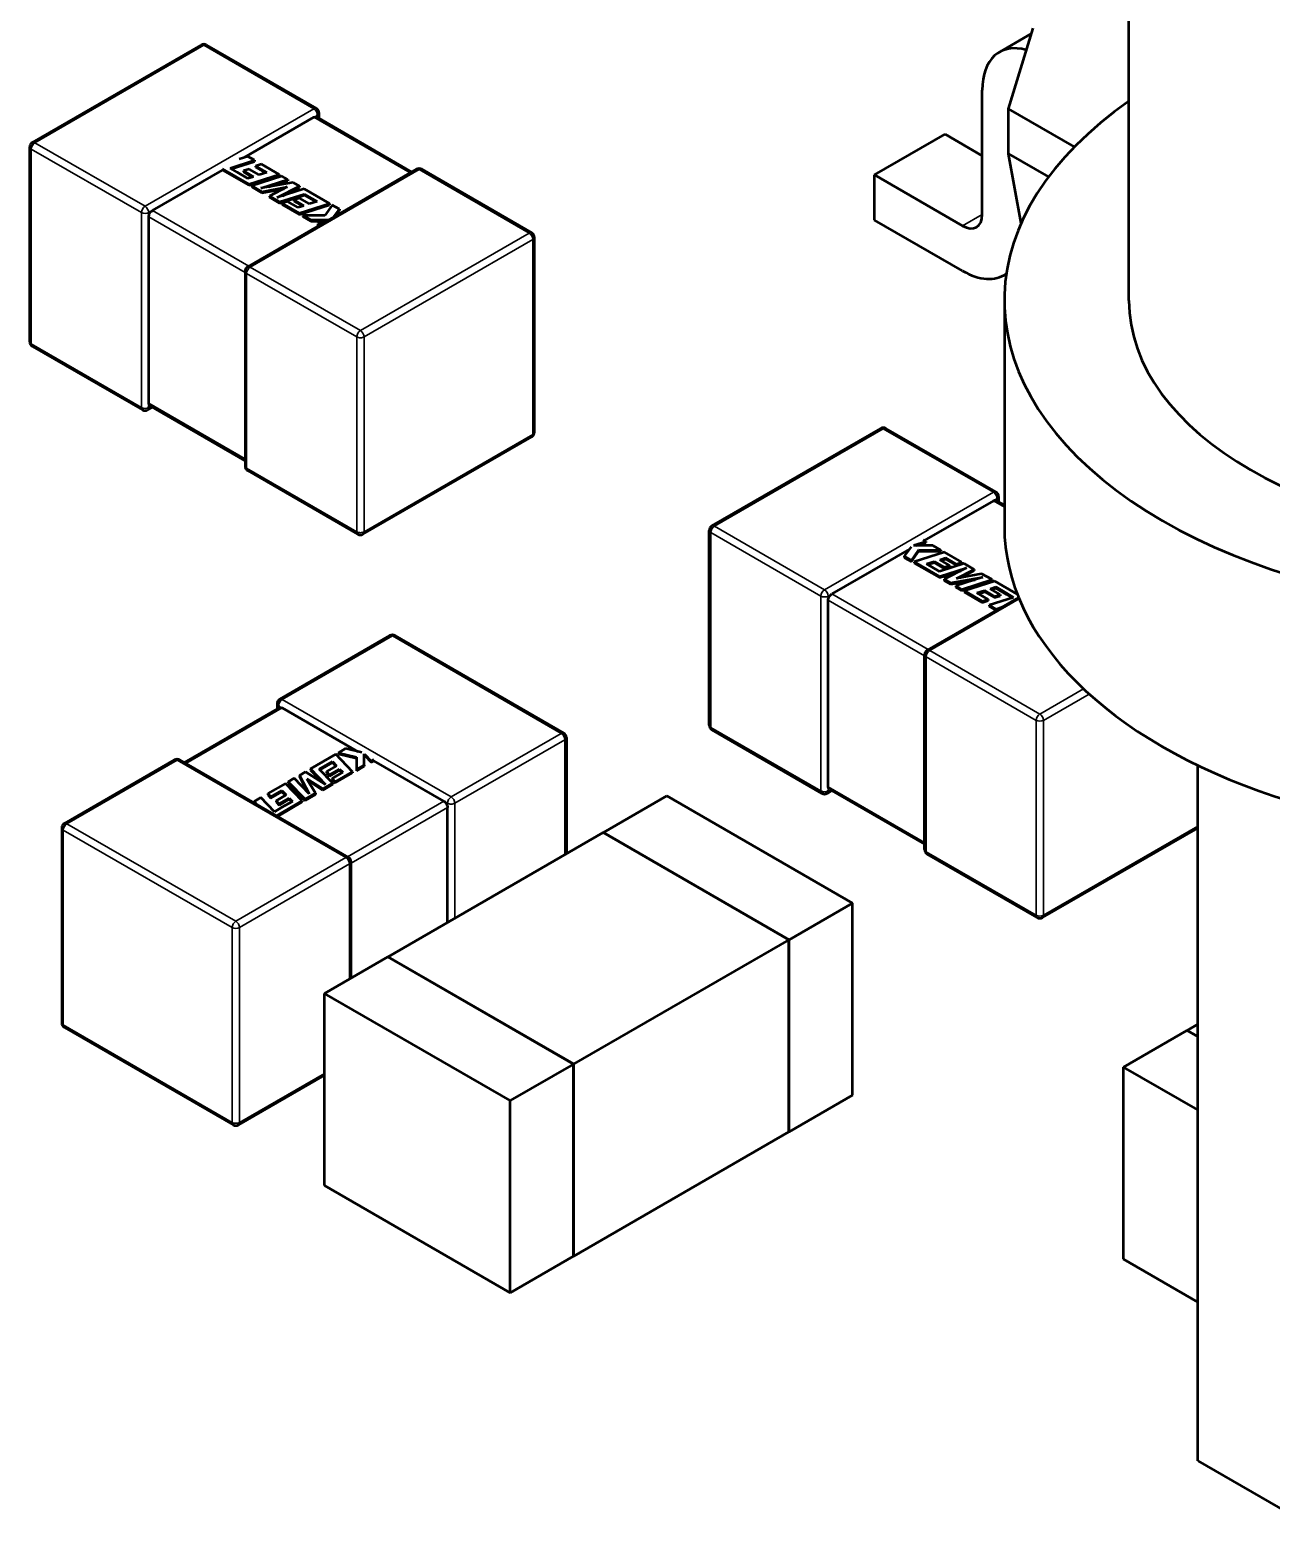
# Model space of a CAD drawing. Header units: millimetres. Extents: x -86 to 841, y -58 to 594.
# Drawn here: x 187.33 to 191.82, y 192.8 to 198.18 of the extents above; entities that cross this region are included whole.
import ezdxf

# ---------------------------------------------------------------- set-up
doc = ezdxf.new("R2010")
doc.units = ezdxf.units.MM
doc.layers.add('Visible (ISO)', color=7, linetype='Continuous', lineweight=50)
doc.layers.add('Visible Narrow (ISO)', color=7, linetype='Continuous', lineweight=35)

msp = doc.modelspace()

# ---------------------------------------------------------------- linework, layer by layer
at = {"layer": 'Visible (ISO)'}
for p, q in [((191.3011, 197.1999), (191.3011, 199.6494)), ((190.8667, 197.8922), (190.9557, 198.1838)), ((187.34, 197.7705), (187.9499, 198.1227)), ((187.9686, 198.1227), (188.3664, 197.893)), ((190.9497, 198.1641), (190.8333, 198.0969)), ((190.7712, 197.5105), (190.7712, 197.9596)), ((188.1048, 197.7159), (188.357, 197.8615)), ((188.3658, 197.8628), (188.7106, 197.6637)), ((188.3757, 197.857), (188.3757, 197.8768)), ((190.8667, 197.7289), (190.8667, 197.8922)), ((191.1045, 197.7549), (190.8667, 197.8922)), ((190.3823, 197.6534), (190.6369, 197.8004)), ((190.6369, 197.8004), (190.7712, 197.7228)), ((187.3306, 197.0501), (187.3306, 197.7543)), ((188.0541, 197.678), (188.1425, 197.7062)), ((188.0586, 197.6753), (188.1425, 197.7021)), ((188.1182, 197.7202), (188.0868, 197.7102)), ((188.1425, 197.7062), (188.1182, 197.7202)), ((188.1425, 197.7062), (188.1425, 197.7021)), ((188.1672, 197.6919), (188.1465, 197.6852)), ((188.2315, 197.6548), (188.1672, 197.6919)), ((190.8667, 197.7289), (191.0106, 197.6458)), ((190.9121, 197.4793), (190.8667, 197.7289)), ((187.7736, 197.5247), (188.0266, 197.6708)), ((188.0261, 197.6751), (188.122, 197.6198)), ((188.0266, 197.6708), (188.122, 197.6157)), ((188.0798, 197.663), (188.0541, 197.678)), ((188.1187, 197.6404), (188.0798, 197.663)), ((188.1228, 197.6744), (188.1026, 197.668)), ((188.1026, 197.668), (188.1026, 197.6639)), ((188.1026, 197.668), (188.1391, 197.6469)), ((188.1026, 197.6639), (188.1346, 197.6454)), ((188.1178, 197.3215), (188.7277, 197.6736)), ((188.1391, 197.6469), (188.1187, 197.6404)), ((188.122, 197.6198), (188.2315, 197.6548)), ((188.122, 197.6157), (188.2315, 197.6507)), ((188.1593, 197.6534), (188.1228, 197.6744)), ((188.2417, 197.6489), (188.1322, 197.6139)), ((188.1465, 197.6852), (188.1465, 197.6811)), ((188.1465, 197.6852), (188.1865, 197.6621)), ((188.1465, 197.6811), (188.182, 197.6606)), ((188.1865, 197.6621), (188.1593, 197.6534)), ((188.1654, 197.6051), (188.2634, 197.6364)), ((188.1943, 197.6102), (188.2634, 197.6323)), ((188.2315, 197.6548), (188.2315, 197.6507)), ((188.2634, 197.6364), (188.2417, 197.6489)), ((188.2634, 197.6364), (188.2634, 197.6323)), ((188.7464, 197.6736), (189.1442, 197.4439)), ((190.3823, 197.6534), (190.7005, 197.4697)), ((190.3823, 197.4901), (190.3823, 197.6534)), ((188.122, 197.6198), (188.122, 197.6157)), ((188.1322, 197.6139), (188.1695, 197.5923)), ((188.1322, 197.6139), (188.1322, 197.6098)), ((188.1322, 197.6098), (188.1695, 197.5883)), ((188.2817, 197.6258), (188.1654, 197.6051)), ((188.1695, 197.5923), (188.2604, 197.61)), ((188.1695, 197.5883), (188.2478, 197.6035)), ((188.1695, 197.5923), (188.1695, 197.5883)), ((188.2604, 197.61), (188.1964, 197.5768)), ((188.2244, 197.5715), (188.3044, 197.6127)), ((188.3219, 197.6026), (188.2244, 197.5715)), ((188.2326, 197.5559), (188.3213, 197.5843)), ((188.2326, 197.5518), (188.3213, 197.5802)), ((188.2452, 197.5781), (188.3044, 197.6086)), ((188.3044, 197.6127), (188.2817, 197.6258)), ((188.3044, 197.6127), (188.3044, 197.6086)), ((188.3213, 197.5843), (188.3213, 197.5802)), ((188.3213, 197.5843), (188.3685, 197.557)), ((188.3213, 197.5802), (188.3639, 197.5556)), ((188.4135, 197.5497), (188.3219, 197.6026)), ((188.1964, 197.5768), (188.1964, 197.5728)), ((188.1964, 197.5768), (188.2326, 197.5559)), ((188.1964, 197.5728), (188.2326, 197.5518)), ((188.2326, 197.5559), (188.2326, 197.5518)), ((188.2619, 197.5577), (188.2411, 197.551)), ((188.2411, 197.551), (188.2411, 197.5469)), ((188.2411, 197.551), (188.304, 197.5147)), ((188.2411, 197.5469), (188.304, 197.5107)), ((188.3007, 197.5353), (188.2619, 197.5577)), ((188.3048, 197.5694), (188.2846, 197.5629)), ((188.2846, 197.5629), (188.2846, 197.5588)), ((188.2846, 197.5629), (188.3211, 197.5418)), ((188.2846, 197.5588), (188.3165, 197.5404)), ((188.3211, 197.5418), (188.3007, 197.5353)), ((188.304, 197.5147), (188.4135, 197.5497)), ((188.304, 197.5107), (188.4135, 197.5456)), ((188.3413, 197.5483), (188.3048, 197.5694)), ((188.3685, 197.557), (188.3413, 197.5483)), ((188.423, 197.5442), (188.396, 197.5065)), ((188.4135, 197.5497), (188.4135, 197.5456)), ((188.4489, 197.5293), (188.423, 197.5442)), ((188.4274, 197.5002), (188.4489, 197.5293)), ((188.4326, 197.5033), (188.4489, 197.5252)), ((188.4489, 197.5293), (188.4489, 197.5252)), ((187.7603, 197.517), (187.7636, 197.5151)), ((187.7603, 196.828), (187.7603, 197.5017)), ((188.304, 197.5147), (188.304, 197.5107)), ((188.3174, 197.507), (188.3174, 197.5029)), ((188.396, 197.5065), (188.3174, 197.507)), ((188.3174, 197.507), (188.3454, 197.4908)), ((188.3174, 197.5029), (188.3454, 197.4868)), ((188.3454, 197.4908), (188.4112, 197.4909)), ((188.3454, 197.4908), (188.3454, 197.4868)), ((188.3454, 197.4868), (188.4041, 197.4868)), ((188.4031, 197.4862), (188.3711, 197.476)), ((188.3711, 197.476), (188.3711, 197.4719)), ((188.3711, 197.476), (188.3782, 197.4719)), ((188.3711, 197.4719), (188.3747, 197.4698)), ((190.7005, 197.3064), (190.3823, 197.4901)), ((189.1536, 196.7235), (189.1536, 197.4277)), ((188.1084, 197.3053), (188.1084, 196.601)), ((190.8582, 197.296), (190.8505, 197.2915)), ((190.8511, 197.1999), (190.8511, 196.3834)), ((187.34, 197.0338), (187.7377, 196.8042)), ((187.7736, 196.8141), (187.7565, 196.8042)), ((187.7636, 196.8198), (188.1084, 196.6207)), ((189.7945, 196.3851), (190.4044, 196.7372)), ((190.8209, 196.5076), (190.4231, 196.7372)), ((188.5343, 196.3551), (189.1442, 196.7072)), ((188.1178, 196.5848), (188.5156, 196.3551)), ((190.8115, 196.4761), (190.562, 196.332)), ((190.8203, 196.4773), (190.8511, 196.4596)), ((190.8303, 196.4914), (190.8303, 196.4716)), ((189.7851, 195.6646), (189.7851, 196.3689)), ((190.5089, 196.3014), (190.2281, 196.1392)), ((190.5149, 196.3095), (190.4898, 196.2755)), ((190.5157, 196.2606), (190.5427, 196.2983)), ((190.5157, 196.2565), (190.5427, 196.2942)), ((190.5933, 196.314), (190.5226, 196.3139)), ((190.5247, 196.3151), (190.5676, 196.3288)), ((190.6347, 196.2901), (190.5252, 196.2551)), ((190.5337, 196.3139), (190.5676, 196.3247)), ((190.5427, 196.2983), (190.5427, 196.2942)), ((190.5427, 196.2983), (190.6213, 196.2978)), ((190.5427, 196.2942), (190.6213, 196.2937)), ((190.5676, 196.3288), (190.558, 196.3343)), ((190.5676, 196.3288), (190.5676, 196.3247)), ((190.6213, 196.2978), (190.5933, 196.314)), ((190.6213, 196.2978), (190.6213, 196.2937)), ((190.6976, 196.2538), (190.6347, 196.2901)), ((190.4898, 196.2755), (190.4898, 196.2714)), ((190.4898, 196.2755), (190.5157, 196.2606)), ((190.4898, 196.2714), (190.5157, 196.2565)), ((190.5157, 196.2606), (190.5157, 196.2565)), ((190.5252, 196.2551), (190.5252, 196.251)), ((190.5252, 196.2551), (190.6168, 196.2022)), ((190.5252, 196.251), (190.6168, 196.1981)), ((190.5702, 196.2478), (190.5974, 196.2565)), ((190.6174, 196.2205), (190.5702, 196.2478)), ((190.5748, 196.2451), (190.5974, 196.2524)), ((190.5974, 196.2565), (190.5974, 196.2524)), ((190.5974, 196.2565), (190.6339, 196.2354)), ((190.5974, 196.2524), (190.6339, 196.2313)), ((190.706, 196.2489), (190.6174, 196.2205)), ((190.6176, 196.263), (190.638, 196.2695)), ((190.6541, 196.2419), (190.6176, 196.263)), ((190.6222, 196.2603), (190.638, 196.2654)), ((190.6339, 196.2354), (190.6541, 196.2419)), ((190.6339, 196.2313), (190.6541, 196.2378)), ((190.6339, 196.2354), (190.6339, 196.2313)), ((190.638, 196.2695), (190.638, 196.2654)), ((190.638, 196.2695), (190.6768, 196.2471)), ((190.638, 196.2654), (190.6768, 196.243)), ((190.6541, 196.2419), (190.6541, 196.2378)), ((190.6768, 196.2471), (190.6976, 196.2538)), ((190.6768, 196.243), (190.6976, 196.2497)), ((190.6768, 196.2471), (190.6768, 196.243)), ((190.6976, 196.2538), (190.6976, 196.2497)), ((190.7423, 196.228), (190.706, 196.2489)), ((190.6168, 196.2022), (190.7143, 196.2333)), ((190.6168, 196.1981), (190.6935, 196.2226)), ((190.6168, 196.2022), (190.6168, 196.1981)), ((190.7143, 196.2333), (190.6343, 196.1921)), ((190.6343, 196.1921), (190.6343, 196.188)), ((190.6343, 196.1921), (190.657, 196.179)), ((190.6343, 196.188), (190.657, 196.1749)), ((190.657, 196.179), (190.7733, 196.1997)), ((190.657, 196.1749), (190.7444, 196.1905)), ((190.7733, 196.1997), (190.6753, 196.1684)), ((190.6782, 196.1948), (190.7423, 196.228)), ((190.7691, 196.2124), (190.6782, 196.1948)), ((190.6908, 196.1972), (190.7423, 196.2239)), ((190.6969, 196.1559), (190.8065, 196.1909)), ((190.6969, 196.1518), (190.8065, 196.1868)), ((190.8167, 196.185), (190.7072, 196.15)), ((190.7423, 196.228), (190.7423, 196.2239)), ((190.8065, 196.1909), (190.7691, 196.2124)), ((190.8065, 196.1909), (190.8065, 196.1868)), ((190.8979, 196.1381), (190.8167, 196.185)), ((190.2182, 196.1297), (190.2149, 196.1316)), ((190.657, 196.179), (190.657, 196.1749)), ((190.6753, 196.1684), (190.6753, 196.1643)), ((190.6753, 196.1684), (190.6969, 196.1559)), ((190.6753, 196.1643), (190.6969, 196.1518)), ((190.6969, 196.1559), (190.6969, 196.1518)), ((190.7072, 196.15), (190.7072, 196.1459)), ((190.7072, 196.15), (190.7714, 196.1129)), ((190.7072, 196.1459), (190.7714, 196.1088)), ((190.7522, 196.1427), (190.7794, 196.1514)), ((190.7922, 196.1196), (190.7522, 196.1427)), ((190.7567, 196.1401), (190.7794, 196.1473)), ((190.7794, 196.1514), (190.7794, 196.1473)), ((190.7794, 196.1514), (190.8159, 196.1304)), ((190.7794, 196.1473), (190.8159, 196.1263)), ((190.7996, 196.1579), (190.82, 196.1644)), ((190.8361, 196.1368), (190.7996, 196.1579)), ((190.8041, 196.1553), (190.82, 196.1603)), ((190.8159, 196.1304), (190.8361, 196.1368)), ((190.8159, 196.1263), (190.8361, 196.1328)), ((190.8159, 196.1304), (190.8159, 196.1263)), ((190.82, 196.1644), (190.8589, 196.1418)), ((190.82, 196.1644), (190.82, 196.1603)), ((190.82, 196.1603), (190.8589, 196.1377)), ((190.8361, 196.1368), (190.8361, 196.1328)), ((190.8589, 196.1418), (190.8846, 196.1268)), ((190.8589, 196.1377), (190.8801, 196.1254)), ((190.2149, 195.4426), (190.2149, 196.1163)), ((190.9025, 196.1267), (190.5723, 195.936)), ((190.7714, 196.1129), (190.7922, 196.1196)), ((190.7714, 196.1088), (190.7922, 196.1155)), ((190.7714, 196.1129), (190.7714, 196.1088)), ((190.7922, 196.1196), (190.7922, 196.1155)), ((190.8846, 196.1268), (190.7962, 196.0986)), ((190.7962, 196.0986), (190.7962, 196.0945)), ((190.7962, 196.0986), (190.8205, 196.0846)), ((190.7962, 196.0945), (190.8205, 196.0805)), ((190.8205, 196.0846), (190.841, 196.0911)), ((190.8205, 196.0846), (190.8205, 196.0805)), ((190.8205, 196.0805), (190.8251, 196.082)), ((188.2334, 195.7589), (188.6312, 195.9885)), ((188.6499, 195.9885), (189.2598, 195.6364)), ((190.5629, 195.2155), (190.5629, 195.9198)), ((187.8892, 195.5296), (188.234, 195.7286)), ((188.224, 195.7426), (188.224, 195.7229)), ((188.5165, 195.5693), (188.2428, 195.7274)), ((190.1923, 195.4187), (189.7945, 195.6484)), ((189.2692, 195.6202), (189.2692, 195.2003)), ((187.4556, 195.3098), (187.8534, 195.5394)), ((188.482, 195.1873), (187.8721, 195.5394)), ((188.4363, 195.5599), (188.3447, 195.507)), ((188.4969, 195.4967), (188.4363, 195.5599)), ((188.4717, 195.5803), (188.4458, 195.5654)), ((188.4458, 195.5654), (188.4458, 195.5613)), ((188.4458, 195.5654), (188.5112, 195.5498)), ((188.4458, 195.5613), (188.5111, 195.5457)), ((188.5305, 195.5658), (188.4717, 195.5803)), ((188.5112, 195.5498), (188.5103, 195.5044)), ((188.5383, 195.5206), (188.5382, 195.5614)), ((188.5415, 195.5549), (188.5382, 195.5568)), ((188.5403, 195.5602), (188.5641, 195.5354)), ((188.5415, 195.5549), (188.5641, 195.5314)), ((188.5641, 195.5354), (188.5736, 195.541)), ((188.5641, 195.5314), (188.5732, 195.5366)), ((188.8262, 195.3905), (188.5732, 195.5366)), ((188.3272, 195.4969), (188.3045, 195.4838)), ((188.3045, 195.4838), (188.3045, 195.4797)), ((188.3045, 195.4838), (188.3404, 195.4167)), ((188.3987, 195.4507), (188.3272, 195.4969)), ((188.3447, 195.507), (188.3447, 195.5029)), ((188.3447, 195.507), (188.3987, 195.4507)), ((188.3447, 195.5029), (188.3884, 195.4574)), ((188.3765, 195.5067), (188.4237, 195.5339)), ((188.4256, 195.4555), (188.3765, 195.5067)), ((188.379, 195.5041), (188.4237, 195.5298)), ((188.4388, 195.5182), (188.4023, 195.4972)), ((188.4023, 195.4972), (188.4023, 195.4931)), ((188.4023, 195.4972), (188.4135, 195.4855)), ((188.4023, 195.4931), (188.4135, 195.4814)), ((188.4135, 195.4855), (188.45, 195.5066)), ((188.4135, 195.4814), (188.45, 195.5025)), ((188.4135, 195.4855), (188.4135, 195.4814)), ((188.4613, 195.4948), (188.4225, 195.4724)), ((188.4237, 195.5339), (188.4237, 195.5298)), ((188.4237, 195.5339), (188.4388, 195.5182)), ((188.4237, 195.5298), (188.4363, 195.5168)), ((188.4341, 195.4604), (188.4969, 195.4967)), ((188.4341, 195.4563), (188.4969, 195.4926)), ((188.45, 195.5066), (188.45, 195.5025)), ((188.45, 195.5066), (188.4613, 195.4948)), ((188.45, 195.5025), (188.4587, 195.4933)), ((188.4969, 195.4967), (188.4969, 195.4926)), ((188.5103, 195.5044), (188.5383, 195.5206)), ((188.5103, 195.5003), (188.5383, 195.5165)), ((188.5103, 195.5044), (188.5103, 195.5003)), ((188.5383, 195.5206), (188.5383, 195.5165)), ((188.5641, 195.5354), (188.5641, 195.5314)), ((191.5495, 193.0072), (191.5495, 195.52)), ((188.2543, 195.4548), (188.1901, 195.4177)), ((188.2017, 195.4057), (188.2417, 195.4289)), ((188.2417, 195.4289), (188.2417, 195.4248)), ((188.2417, 195.4289), (188.2568, 195.4132)), ((188.3149, 195.3916), (188.2543, 195.4548)), ((188.2862, 195.4732), (188.2646, 195.4608)), ((188.2646, 195.4608), (188.2646, 195.4567)), ((188.2646, 195.4608), (188.3252, 195.3975)), ((188.2646, 195.4567), (188.3252, 195.3934)), ((188.3404, 195.4167), (188.2862, 195.4732)), ((188.3045, 195.4797), (188.3355, 195.4218)), ((188.3625, 195.4191), (188.3319, 195.4716)), ((188.3319, 195.4716), (188.3894, 195.4346)), ((188.3357, 195.465), (188.3894, 195.4305)), ((188.3894, 195.4346), (188.4256, 195.4555)), ((188.3894, 195.4305), (188.4256, 195.4514)), ((188.3894, 195.4346), (188.3894, 195.4305)), ((188.4225, 195.4724), (188.4225, 195.4683)), ((188.4225, 195.4724), (188.4341, 195.4604)), ((188.4225, 195.4683), (188.4341, 195.4563)), ((188.4256, 195.4555), (188.4256, 195.4514)), ((188.4341, 195.4604), (188.4341, 195.4563)), ((190.2281, 195.4286), (190.211, 195.4187)), ((190.2182, 195.4344), (190.5629, 195.2353)), ((188.1653, 195.4034), (188.1411, 195.3894)), ((188.1411, 195.3894), (188.1411, 195.3854)), ((188.1411, 195.3894), (188.1524, 195.3776)), ((188.1411, 195.3854), (188.1436, 195.3827)), ((188.2142, 195.3524), (188.1653, 195.4034)), ((188.1901, 195.4177), (188.1901, 195.4137)), ((188.1901, 195.4177), (188.2017, 195.4057)), ((188.1901, 195.4137), (188.2017, 195.4017)), ((188.2017, 195.4017), (188.2417, 195.4248)), ((188.2017, 195.4057), (188.2017, 195.4017)), ((188.2568, 195.4132), (188.2203, 195.3921)), ((188.2203, 195.3921), (188.2203, 195.388)), ((188.2203, 195.3921), (188.2315, 195.3804)), ((188.2203, 195.388), (188.2315, 195.3763)), ((188.2215, 195.3377), (188.3149, 195.3916)), ((188.2251, 195.3356), (188.3149, 195.3875)), ((188.2315, 195.3804), (188.2681, 195.4015)), ((188.2315, 195.3763), (188.2681, 195.3974)), ((188.2315, 195.3804), (188.2315, 195.3763)), ((188.2793, 195.3897), (188.2402, 195.3673)), ((188.2417, 195.4248), (188.2543, 195.4117)), ((188.2681, 195.4015), (188.2681, 195.3974)), ((188.2681, 195.4015), (188.2793, 195.3897)), ((188.2681, 195.3974), (188.2768, 195.3883)), ((188.3149, 195.3916), (188.3149, 195.3875)), ((188.3252, 195.3975), (188.3625, 195.4191)), ((188.3252, 195.3934), (188.3625, 195.415)), ((188.3252, 195.3975), (188.3252, 195.3934)), ((188.3625, 195.4191), (188.3625, 195.415)), ((188.8394, 195.3829), (188.8361, 195.381)), ((189.4028, 195.2775), (189.6319, 195.4097)), ((189.6319, 195.4097), (190.3029, 195.0223)), ((188.2402, 195.3673), (188.2142, 195.3524)), ((188.8394, 194.9522), (188.8394, 195.3676)), ((187.4462, 195.2936), (187.4462, 194.5893)), ((188.6249, 194.8284), (189.402, 195.277)), ((189.402, 195.277), (190.0731, 194.8896)), ((190.0738, 194.89), (189.4028, 195.2775)), ((189.4028, 195.2766), (189.4028, 195.2775)), ((190.9888, 194.9697), (191.5495, 195.2934)), ((188.4914, 194.7513), (188.4914, 195.1711)), ((190.9701, 194.9697), (190.5723, 195.1993)), ((190.3029, 195.0223), (190.0738, 194.89)), ((190.3029, 194.3283), (190.3029, 195.0223)), ((190.0731, 194.8896), (189.296, 194.441)), ((190.0731, 194.1956), (190.0731, 194.8896)), ((190.0738, 194.196), (190.0738, 194.89)), ((188.3951, 194.6957), (188.6242, 194.828)), ((188.6242, 194.828), (189.2953, 194.4405)), ((189.296, 194.441), (188.6249, 194.8284)), ((188.6249, 194.8275), (188.6249, 194.8284)), ((189.0662, 194.3083), (188.3951, 194.6957)), ((188.3951, 194.0017), (188.3951, 194.6957)), ((187.4556, 194.5731), (188.0655, 194.2209)), ((191.5495, 194.5844), (191.5111, 194.5622)), ((191.2813, 194.4295), (191.5104, 194.5618)), ((191.5104, 194.5618), (191.5495, 194.5392)), ((191.5111, 194.5614), (191.5111, 194.5622)), ((191.5111, 194.5622), (191.5495, 194.54)), ((189.2953, 194.4405), (189.0662, 194.3083)), ((189.2953, 193.7465), (189.2953, 194.4405)), ((189.296, 193.7469), (189.296, 194.441)), ((191.5495, 194.2747), (191.2813, 194.4295)), ((191.2813, 193.7355), (191.2813, 194.4295)), ((188.0842, 194.2209), (188.3951, 194.4005)), ((189.0662, 193.6143), (189.0662, 194.3083)), ((190.3029, 194.3283), (190.0738, 194.196)), ((190.0731, 194.1956), (189.296, 193.7469)), ((190.0738, 194.196), (190.0731, 194.1964)), ((189.0662, 193.6143), (188.3951, 194.0017)), ((189.2953, 193.7465), (189.0662, 193.6143)), ((189.296, 193.7469), (189.2953, 193.7473)), ((191.5495, 193.5806), (191.2813, 193.7355)), ((191.5495, 193.0072), (191.9031, 192.803))]:
    msp.add_line(p, q, dxfattribs=at)
for centre, start, end in [((187.9592, 198.1065), 60, 120), ((188.357, 197.8768), 360, 60), ((187.3493, 197.7543), 120, 180), ((188.7371, 197.6574), 60, 120), ((189.1348, 197.4277), 360, 60), ((188.1271, 197.3053), 120, 180), ((187.3493, 197.0501), 180, 240), ((187.7471, 196.8204), 240, 300), ((189.1348, 196.7235), 300, 360), ((190.4138, 196.721), 60, 120), ((188.1271, 196.601), 180, 240), ((190.8115, 196.4914), 0, 60), ((188.5249, 196.3713), 240, 300), ((189.8038, 196.3689), 120, 180), ((188.6405, 195.9723), 60, 120), ((190.5817, 195.9198), 120, 180), ((188.2428, 195.7426), 120, 180), ((189.8038, 195.6646), 180, 240), ((189.2505, 195.6202), 0, 60), ((187.8627, 195.5232), 60, 120), ((190.2016, 195.435), 240, 300), ((187.4649, 195.2936), 120, 180), ((190.5817, 195.2155), 180, 240), ((188.4727, 195.1711), 0, 60), ((190.9794, 194.9859), 240, 300), ((187.4649, 194.5893), 180, 240), ((188.0749, 194.2372), 240, 300)]:
    msp.add_arc(centre, 0.0187, start, end, dxfattribs=at)
for centre, major_axis, start_param, end_param in [((190.9833, 197.8371), (-0.15, 0.2598), 5.744587, 7.068583), ((192.8011, 197.1999), (-1.95, 0), 5.590025, 9.63702), ((188.357, 197.8768), (-0.0132, -0.0229), 1.273545, 1.570796), ((190.7005, 197.5513), (0.05, -0.0866), 5.497787, 7.068583), ((190.7005, 197.5513), (0.15, -0.2598), 5.497787, 6.336458), ((192.8011, 197.1999), (1.5, 0), 3.141593, 6.283185), ((187.7471, 196.8204), (0.0132, 0.0229), 4.712389, 5.00964), ((190.8115, 196.4914), (0.0132, 0.0229), 4.415138, 4.712389), ((192.8011, 196.3834), (-1.95, 0), 0, 3.141593), ((188.2428, 195.7426), (-0.0132, 0.0229), 1.570796, 1.868048), ((190.2016, 195.435), (-0.0132, -0.0229), 1.570796, 1.868048)]:
    msp.add_ellipse(centre, major_axis=major_axis, ratio=0.57735, start_param=start_param, end_param=end_param, dxfattribs=at)
for points in [[(188.357, 197.8615), (188.3605, 197.8635), (188.3641, 197.8638), (188.3658, 197.8628)], [(187.7636, 197.5151), (187.7668, 197.5188), (187.7701, 197.5227), (187.7736, 197.5247)], [(187.7603, 197.5017), (187.7603, 197.5057), (187.762, 197.5105), (187.7636, 197.5151)], [(187.7636, 196.8198), (187.762, 196.8208), (187.7603, 196.824), (187.7603, 196.828)], [(190.8115, 196.4761), (190.815, 196.4781), (190.8186, 196.4783), (190.8203, 196.4773)], [(190.2149, 196.1163), (190.2149, 196.1203), (190.2165, 196.1251), (190.2182, 196.1297)], [(190.2182, 196.1297), (190.2213, 196.1334), (190.2246, 196.1372), (190.2281, 196.1392)], [(188.234, 195.7286), (188.2356, 195.7296), (188.2393, 195.7294), (188.2428, 195.7274)], [(190.2182, 195.4344), (190.2165, 195.4353), (190.2149, 195.4386), (190.2149, 195.4426)], [(188.8262, 195.3905), (188.8297, 195.3885), (188.833, 195.3847), (188.8361, 195.381)], [(188.8361, 195.381), (188.8378, 195.3764), (188.8394, 195.3716), (188.8394, 195.3676)]]:
    msp.add_open_spline(points, degree=3, dxfattribs=at)
at = {"layer": 'Visible Narrow (ISO)'}
for p, q in [((187.9592, 198.1218), (187.3493, 197.7696)), ((188.357, 197.8921), (187.9592, 198.1218)), ((187.7471, 197.54), (188.357, 197.8921)), ((188.7051, 197.6606), (188.357, 197.8615)), ((187.7339, 197.517), (187.3361, 197.7467)), ((187.3361, 197.7467), (187.3361, 197.0424)), ((187.3493, 197.7696), (187.7471, 197.54)), ((188.7371, 197.6727), (188.1271, 197.3205)), ((189.1348, 197.443), (188.7371, 197.6727)), ((187.7736, 197.5247), (188.1216, 197.3237)), ((187.7339, 196.8128), (187.7339, 197.517)), ((188.1084, 197.3008), (187.7603, 197.5017)), ((190.7005, 197.4697), (190.7712, 197.5105)), ((188.5249, 197.0909), (189.1348, 197.443)), ((189.1481, 197.4201), (188.5382, 197.068)), ((189.1481, 196.7158), (189.1481, 197.4201)), ((188.1271, 197.3205), (188.5249, 197.0909)), ((188.5117, 197.068), (188.1139, 197.2976)), ((188.1139, 197.2976), (188.1139, 196.5933)), ((187.3361, 197.0424), (187.7339, 196.8128)), ((188.5117, 196.3637), (188.5117, 197.068)), ((188.5382, 197.068), (188.5382, 196.3637)), ((187.7603, 196.828), (188.1084, 196.6271)), ((190.4138, 196.7363), (189.8038, 196.3842)), ((190.8115, 196.5067), (190.4138, 196.7363)), ((188.5382, 196.3637), (189.1481, 196.7158)), ((188.1139, 196.5933), (188.5117, 196.3637)), ((190.2016, 196.1545), (190.8115, 196.5067)), ((190.8511, 196.4533), (190.8115, 196.4761)), ((190.1884, 196.1316), (189.7906, 196.3612)), ((189.7906, 196.3612), (189.7906, 195.657)), ((189.8038, 196.3842), (190.2016, 196.1545)), ((190.1884, 195.4273), (190.1884, 196.1316)), ((190.2281, 196.1392), (190.5762, 195.9383)), ((190.8589, 196.1418), (190.8589, 196.1377)), ((190.5629, 195.9153), (190.2149, 196.1163)), ((190.9046, 196.1215), (190.5817, 195.9351)), ((188.6405, 195.9876), (188.2428, 195.7579)), ((189.2505, 195.6355), (188.6405, 195.9876)), ((190.9662, 195.6825), (190.5684, 195.9122)), ((190.5684, 195.9122), (190.5684, 195.2079)), ((190.5817, 195.9351), (190.9794, 195.7054)), ((188.2428, 195.7579), (188.8527, 195.4058)), ((190.9794, 195.7054), (191.137, 195.7964)), ((191.1574, 195.7776), (190.9927, 195.6825)), ((188.2428, 195.7274), (187.8947, 195.5264)), ((189.7906, 195.657), (190.1884, 195.4273)), ((190.9662, 194.9782), (190.9662, 195.6825)), ((190.9927, 195.6825), (190.9927, 194.9782)), ((188.8527, 195.4058), (189.2505, 195.6355)), ((189.2637, 195.6125), (188.8659, 195.3829)), ((189.2637, 195.1972), (189.2637, 195.6125)), ((187.8627, 195.5385), (187.4649, 195.3089)), ((188.4727, 195.1864), (187.8627, 195.5385)), ((190.2149, 195.4426), (190.5629, 195.2416)), ((188.4781, 195.1895), (188.8262, 195.3905)), ((188.8659, 195.3829), (188.8659, 194.9675)), ((188.8394, 195.3676), (188.4914, 195.1666)), ((188.0616, 194.9338), (187.4517, 195.2859)), ((187.4517, 195.2859), (187.4517, 194.5817)), ((187.4649, 195.3089), (188.0749, 194.9567)), ((190.9927, 194.9782), (191.5495, 195.2997)), ((188.0749, 194.9567), (188.4727, 195.1864)), ((188.4859, 195.1635), (188.0881, 194.9338)), ((188.4859, 194.7481), (188.4859, 195.1635)), ((190.5684, 195.2079), (190.9662, 194.9782)), ((188.0616, 194.2295), (188.0616, 194.9338)), ((188.0881, 194.9338), (188.0881, 194.2295)), ((187.4517, 194.5817), (188.0616, 194.2295)), ((188.0881, 194.2295), (188.3951, 194.4068))]:
    msp.add_line(p, q, dxfattribs=at)
for centre, major_axis, start_param, end_param in [((187.9592, 198.1065), (-0.0094, 0.0162), 5.497787, 6.283185), ((187.9592, 198.1065), (0.0094, 0.0162), 0, 0.785398), ((188.357, 197.8768), (0.0094, 0.0162), 0, 0.785398), ((188.357, 197.8768), (0.0094, -0.0162), 0.785398, 2.356194), ((188.357, 197.8768), (0.0187, 0), 5.497787, 6.283185), ((187.3493, 197.7543), (-0.0187, 0), 0, 0.785398), ((187.3493, 197.7543), (0.0094, 0.0162), 0.785398, 2.356194), ((187.3493, 197.7543), (-0.0094, 0.0162), 5.497787, 6.283185), ((188.7371, 197.6574), (-0.0094, 0.0162), 5.497787, 6.283185), ((188.7371, 197.6574), (0.0094, 0.0162), 0, 0.785398), ((187.7471, 197.5247), (0.0094, 0.0162), 0.785398, 2.356194), ((187.7471, 197.5247), (-0.0094, 0.0162), 3.926991, 5.497787), ((187.7471, 197.5247), (0.0187, 0), 3.926991, 5.497787), ((189.1348, 197.4277), (0.0094, 0.0162), 0, 0.785398), ((189.1348, 197.4277), (0.0094, -0.0162), 0.785398, 2.356194), ((189.1348, 197.4277), (0.0187, 0), 5.497787, 6.283185), ((188.1271, 197.3053), (0.0094, 0.0162), 0.785398, 2.356194), ((188.1271, 197.3053), (-0.0094, 0.0162), 5.497787, 6.283185), ((188.1271, 197.3053), (-0.0187, 0), 0, 0.785398), ((187.3493, 197.0501), (-0.0187, 0), 0, 0.785398), ((187.3493, 197.0501), (-0.0094, -0.0162), 5.497787, 6.283185), ((188.5249, 197.0756), (0.0094, 0.0162), 0.785398, 2.356194), ((188.5249, 197.0756), (-0.0187, 0), 0.785398, 2.356195), ((188.5249, 197.0756), (-0.0094, 0.0162), 3.926991, 5.497787), ((187.7471, 196.8204), (-0.0094, -0.0162), 5.497787, 6.283185), ((187.7471, 196.8204), (0.0187, 0), 3.926991, 5.497787), ((187.7471, 196.8204), (0.0094, -0.0162), 0, 0.785398), ((189.1348, 196.7235), (0.0187, 0), 5.497787, 6.283185), ((190.4138, 196.721), (-0.0094, 0.0162), 5.497787, 6.283185), ((190.4138, 196.721), (0.0094, 0.0162), 0, 0.785398), ((189.1348, 196.7235), (0.0094, -0.0162), 0, 0.785398), ((188.1271, 196.601), (-0.0187, 0), 0, 0.785398), ((188.1271, 196.601), (-0.0094, -0.0162), 5.497787, 6.283185), ((190.8115, 196.4914), (0.0094, 0.0162), 0, 0.785398), ((190.8115, 196.4914), (0.0094, -0.0162), 0.785398, 2.356194), ((190.8115, 196.4914), (0.0187, 0), 5.497787, 6.283185), ((188.5249, 196.3713), (-0.0187, 0), 0.785398, 2.356195), ((188.5249, 196.3713), (-0.0094, -0.0162), 5.497787, 6.283185), ((188.5249, 196.3713), (0.0094, -0.0162), 0, 0.785398), ((189.8038, 196.3689), (-0.0187, 0), 0, 0.785398), ((189.8038, 196.3689), (-0.0094, -0.0162), 3.926991, 5.497787), ((189.8038, 196.3689), (-0.0094, 0.0162), 5.497787, 6.283185), ((190.2016, 196.1392), (-0.0094, -0.0162), 3.926991, 5.497787), ((190.2016, 196.1392), (-0.0187, 0), 0.785398, 2.356195), ((190.2016, 196.1392), (-0.0094, 0.0162), 3.926991, 5.497787), ((188.6405, 195.9723), (-0.0094, 0.0162), 5.497787, 6.283185), ((188.6405, 195.9723), (0.0094, 0.0162), 0, 0.785398), ((190.5817, 195.9198), (-0.0187, 0), 0, 0.785398), ((190.5817, 195.9198), (-0.0094, -0.0162), 3.926991, 5.497787), ((190.5817, 195.9198), (-0.0094, 0.0162), 5.497787, 6.283185), ((188.2428, 195.7426), (0.0094, 0.0162), 0.785398, 2.356194), ((188.2428, 195.7426), (-0.0094, 0.0162), 5.497787, 6.283185), ((188.2428, 195.7426), (-0.0187, 0), 0, 0.785398), ((190.9794, 195.6902), (-0.0094, -0.0162), 3.926991, 5.497787), ((190.9794, 195.6902), (0.0094, -0.0162), 0.785398, 2.356194), ((189.8038, 195.6646), (-0.0187, 0), 0, 0.785398), ((189.8038, 195.6646), (-0.0094, -0.0162), 5.497787, 6.283185), ((190.9794, 195.6902), (0.0187, 0), 3.926991, 5.497787), ((189.2505, 195.6202), (0.0094, 0.0162), 0, 0.785398), ((189.2505, 195.6202), (-0.0094, 0.0162), 3.926991, 5.497787), ((189.2505, 195.6202), (0.0187, 0), 5.497787, 6.283185), ((187.8627, 195.5232), (-0.0094, 0.0162), 5.497787, 6.283185), ((187.8627, 195.5232), (0.0094, 0.0162), 0, 0.785398), ((188.8527, 195.3905), (-0.0094, -0.0162), 3.926991, 5.497787), ((188.8527, 195.3905), (-0.0187, 0), 0.785398, 2.356195), ((188.8527, 195.3905), (-0.0094, 0.0162), 3.926991, 5.497787), ((190.2016, 195.435), (-0.0094, -0.0162), 5.497787, 6.283185), ((190.2016, 195.435), (-0.0187, 0), 0.785398, 2.356195), ((190.2016, 195.435), (0.0094, -0.0162), 0, 0.785398), ((187.4649, 195.2936), (-0.0187, 0), 0, 0.785398), ((187.4649, 195.2936), (-0.0094, -0.0162), 3.926991, 5.497787), ((187.4649, 195.2936), (-0.0094, 0.0162), 5.497787, 6.283185), ((190.5817, 195.2155), (-0.0187, 0), 0, 0.785398), ((188.4727, 195.1711), (0.0094, 0.0162), 0, 0.785398), ((188.4727, 195.1711), (-0.0094, 0.0162), 3.926991, 5.497787), ((188.4727, 195.1711), (0.0187, 0), 5.497787, 6.283185), ((190.5817, 195.2155), (-0.0094, -0.0162), 5.497787, 6.283185), ((188.0749, 194.9414), (0.0094, 0.0162), 0.785398, 2.356194), ((188.0749, 194.9414), (-0.0094, 0.0162), 3.926991, 5.497787), ((190.9794, 194.9859), (-0.0094, -0.0162), 5.497787, 6.283185), ((190.9794, 194.9859), (0.0187, 0), 3.926991, 5.497787), ((190.9794, 194.9859), (0.0094, -0.0162), 0, 0.785398), ((188.0749, 194.9414), (0.0187, 0), 3.926991, 5.497787), ((187.4649, 194.5893), (-0.0187, 0), 0, 0.785398), ((187.4649, 194.5893), (-0.0094, -0.0162), 5.497787, 6.283185), ((188.0749, 194.2372), (-0.0094, -0.0162), 5.497787, 6.283185), ((188.0749, 194.2372), (0.0187, 0), 3.926991, 5.497787), ((188.0749, 194.2372), (0.0094, -0.0162), 0, 0.785398)]:
    msp.add_ellipse(centre, major_axis=major_axis, ratio=0.57735, start_param=start_param, end_param=end_param, dxfattribs=at)

doc.saveas('drawing.dxf')
